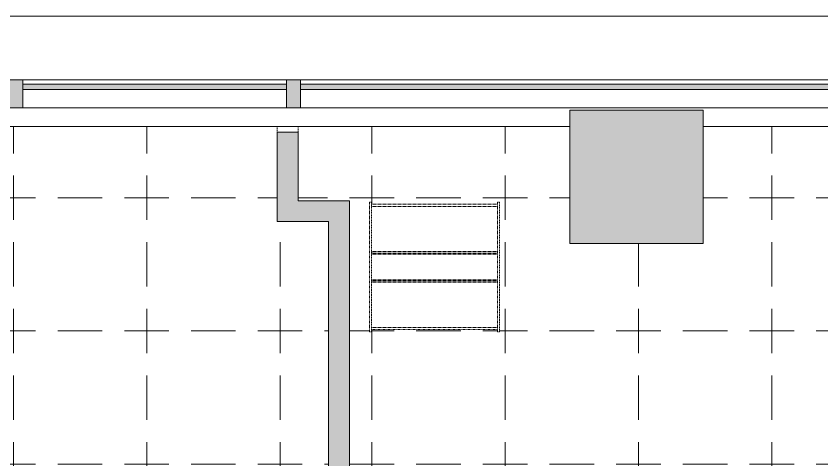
# Model space of a CAD drawing. Header units: inches. Extents: x 741 to 3125, y 9 to 2134.
# Drawn here: x 2017.6 to 2162.7, y 2053.9 to 2133.9 of the extents above; entities that cross this region are included whole.
import ezdxf

# ---------------------------------------------------------------- set-up
doc = ezdxf.new("R2010")
doc.units = ezdxf.units.IN
doc.header["$MEASUREMENT"] = 0
doc.linetypes.add('Demolished', pattern=[0.1875, 0.125, -0.0625])
for name, color, linetype, lineweight in [('A-CLNG', 13, 'Demolished', 9), ('A-CLNG-PATT', 13, 'Demolished', 9), ('A-GLAZ-CURT', 52, 'Continuous', 13), ('A-GLAZ-CWMG', 51, 'Continuous', 13), ('A-WALL', 113, 'Continuous', 13), ('A-WALL-PATT', 111, 'Continuous', 13), ('E-LITE-EQPM', 33, 'Demolished', 9), ('I-WALL', 2, 'Continuous', 13)]:
    doc.layers.add(name, color=color, linetype=linetype, lineweight=lineweight)

# ---------------------------------------------------------------- blocks, each defined once
blk = doc.blocks.new('System Panel - Glazed-7148733-Level XX  RCP DEMO')
at = {"layer": 'A-GLAZ-CURT', "lineweight": 9}
blk.add_hatch(color=7, dxfattribs=at).paths.add_polyline_path([(23.75, 0.75), (23.75, 1.75), (-23.75, 1.75), (-23.75, 0.75)], flags=0)
at = {"layer": 'A-GLAZ-CURT', "color": 8, "lineweight": 20}
for p, q in [((-23.75, 0.75), (-23.75, 1.75)), ((-23.75, 1.75), (23.75, 1.75)), ((23.75, 1.75), (23.75, 0.75)), ((23.75, 0.75), (-23.75, 0.75))]:
    blk.add_line(p, q, dxfattribs=at)
blk = doc.blocks.new('System Panel - Glazed-7148734-Level XX  RCP DEMO')
at = {"layer": 'A-GLAZ-CURT', "lineweight": 9}
blk.add_hatch(color=7, dxfattribs=at).paths.add_polyline_path([(11.22, 0.75), (61.25, 0.75), (61.25, 1.75), (-61.25, 1.75), (-61.25, 0.75), (3.59, 0.75)], flags=0)
at = {"layer": 'A-GLAZ-CURT', "color": 8, "lineweight": 20}
for p, q in [((-61.25, 0.75), (-61.25, 1.75)), ((-61.25, 1.75), (61.25, 1.75)), ((61.25, 1.75), (61.25, 0.75)), ((61.25, 0.75), (-61.25, 0.75))]:
    blk.add_line(p, q, dxfattribs=at)
blk = doc.blocks.new('Rectangular Mullion - 2_5_ x 5_ rectangular-7148713-Level XX  RCP DEMO')
at = {"layer": 'A-GLAZ-CWMG', "lineweight": 9}
blk.add_hatch(color=7, dxfattribs=at).paths.add_polyline_path([(-1.25, 2.5), (1.25, 2.5), (1.25, -2.5), (-1.25, -2.5), (-1.25, -0.75)], flags=0)
at = {"layer": 'A-GLAZ-CWMG', "color": 8, "lineweight": 20}
for p, q in [((1.25, 2.5), (-1.25, 2.5)), ((-1.25, 2.5), (-1.25, -2.5)), ((1.25, -2.5), (1.25, 2.5)), ((-1.25, -2.5), (1.25, -2.5))]:
    blk.add_line(p, q, dxfattribs=at)
blk = doc.blocks.new('Rectangular Mullion - 2_5_ x 5_ rectangular-7148725-Level XX  RCP DEMO')
at = {"layer": 'A-GLAZ-CWMG', "lineweight": 9}
for p, q in [((1132.05, 2122.36), (1179.55, 2122.36)), ((1132.05, 2117.36), (1179.55, 2117.36))]:
    blk.add_line(p, q, dxfattribs=at)
blk = doc.blocks.new('Rectangular Mullion - 2_5_ x 5_ rectangular-7148726-Level XX  RCP DEMO')
at = {"layer": 'A-GLAZ-CWMG', "lineweight": 9}
for p, q in [((1506.3, 2122.36), (1628.8, 2122.36)), ((1506.3, 2117.36), (1628.8, 2117.36))]:
    blk.add_line(p, q, dxfattribs=at)
blk = doc.blocks.new('L-Recessed-Axis-Day-Acrylic - 2 x 2-V11-Level XX  RCP DEMO')
at = {"layer": 'E-LITE-EQPM', "color": 7}
for p, q in [((-11.7, 11.7), (-11.34, 11.7)), ((-11.7, 11.64), (-11.7, 11.7)), ((-11.7, 11.7), (-11.7, 11.64)), ((-11.7, 11.64), (-11.7, -11.64)), ((-11.34, 11.64), (-11.34, 11.7)), ((-11.34, 11.7), (-11.34, 11.64)), ((-11.34, -11.64), (-11.34, 11.64)), ((11.34, 11.7), (11.7, 11.7)), ((11.34, 11.64), (11.34, 11.7)), ((11.34, 11.7), (11.34, 11.64)), ((11.34, 11.64), (11.34, -11.64)), ((11.7, 11.64), (11.7, 11.7)), ((11.7, 11.7), (11.7, 11.64)), ((11.7, -11.64), (11.7, 11.64)), ((-11.34, 11.28), (11.34, 11.28)), ((-11.34, 10.88), (11.34, 10.88)), ((-11.34, 2.76), (11.34, 2.76)), ((-11.34, 2.47), (11.34, 2.47)), ((-11.34, 2.43), (11.34, 2.43)), ((-11.34, 2.29), (11.34, 2.29)), ((-11.34, -2.29), (11.34, -2.29)), ((-11.34, -2.43), (11.34, -2.43)), ((-11.34, -2.47), (11.34, -2.47)), ((-11.34, -2.76), (11.34, -2.76)), ((-11.34, -10.88), (11.34, -10.88)), ((11.34, -11.28), (-11.34, -11.28)), ((-11.7, -11.64), (-11.7, -11.7)), ((-11.7, -11.7), (-11.7, -11.64)), ((-11.34, -11.7), (-11.7, -11.7)), ((-11.34, -11.64), (-11.34, -11.7)), ((-11.34, -11.7), (-11.34, -11.64)), ((11.34, -11.64), (11.34, -11.7)), ((11.34, -11.7), (11.34, -11.64)), ((11.7, -11.7), (11.34, -11.7)), ((11.7, -11.64), (11.7, -11.7)), ((11.7, -11.7), (11.7, -11.64))]:
    blk.add_line(p, q, dxfattribs=at)

msp = doc.modelspace()

# ---------------------------------------------------------------- hatches: boundary and pattern name
at = {"layer": 'A-CLNG-PATT', "lineweight": 13}
h = msp.add_hatch(dxfattribs=at)
h.set_pattern_fill('FP_18', color=10, style=0, pattern_type=2)
h.set_pattern_definition([(0, (2017.126, 2053.112), (24, -24), [4, -4, 8, -4, -4]), (0, (2017.126, 2053.112), (24, -24), [-20, 4, 0]), (270, (2017.126, 2053.112), (-24, -24), [4, -4, 8, -4, -4]), (270, (2017.126, 2053.112), (-24, -24), [-20, 4, 0])])
h.paths.add_polyline_path([(1960.38, 1992.24), (2030.63, 1992.24), (2030.63, 1992.99), (2066.31, 1992.99), (2041.82, 2017.48), (2042.8, 2018.45), (2068.25, 1992.99), (2069.88, 1992.99), (2069.88, 1992.24), (2073.88, 1992.24), (2073.88, 2096.86), (2064.63, 2096.86), (2064.63, 2113.98), (1979.63, 2113.98), (1979.63, 2094.98), (1979.5, 2094.98), (1979.5, 2094.86), (1960.38, 2094.86), (1960.38, 1992.67)], flags=0)
h.paths.add_polyline_path([(2003.96, 2029.41), (1993.11, 2029.41), (1993.11, 2029.77), (1993.47, 2029.77), (1993.47, 2076.45), (1993.11, 2076.45), (1993.11, 2076.81), (2016.39, 2076.81), (2016.39, 2076.45), (2016.03, 2076.45), (2016.03, 2029.77), (2016.39, 2029.77), (2016.39, 2029.41), (2003.98, 2029.41)], flags=0)
h.paths.add_polyline_path([(2007.23, 2029.77), (2007.51, 2029.77), (2007.51, 2076.45), (2007.23, 2076.45), (2007.23, 2035.47)], flags=0)
h.paths.add_polyline_path([(2002.28, 2029.77), (2002.28, 2076.45), (2001.99, 2076.45), (2001.99, 2029.77)], flags=0)
h = msp.add_hatch(dxfattribs=at)
h.set_pattern_fill('FP_19', color=10, style=0, pattern_type=2)
h.set_pattern_definition([(0, (2153.632, 2053.112), (24, -24), [4, -4, 8, -4, -4]), (0, (2153.632, 2053.112), (24, -24), [-20, 4, 0]), (270, (2153.632, 2053.112), (-24, -24), [4, -4, 8, -4, -4]), (270, (2153.632, 2053.112), (-24, -24), [-20, 4, 0])])
h.paths.add_polyline_path([(2197.14, 1992.24), (2197.14, 1992.99), (2233.39, 1992.99), (2233.39, 2028.99), (2234.76, 2028.99), (2234.76, 1992.99), (2236.39, 1992.99), (2236.39, 1992.24), (2238.89, 1992.24), (2238.89, 2113.98), (2141.28, 2113.98), (2141.28, 2092.92), (2117.28, 2092.92), (2117.28, 2113.98), (2068.38, 2113.98), (2068.38, 2100.61), (2077.63, 2100.61), (2077.63, 1992.24), (2181.36, 1992.24)], flags=0)
h.paths.add_polyline_path([(2201.24, 2005.28), (2201.24, 2028.56), (2201.6, 2028.56), (2201.6, 2028.2), (2224.28, 2028.2), (2224.28, 2028.56), (2224.64, 2028.56), (2224.64, 2005.28), (2224.28, 2005.28), (2224.28, 2005.64), (2201.6, 2005.64), (2201.6, 2005.28)], flags=0)
h.paths.add_polyline_path([(2104.28, 2005.28), (2104.28, 2005.64), (2081.6, 2005.64), (2081.6, 2005.28), (2081.24, 2005.28), (2081.24, 2028.56), (2081.6, 2028.56), (2081.6, 2028.2), (2104.28, 2028.2), (2104.28, 2028.56), (2104.64, 2028.56), (2104.64, 2005.28)], flags=0)
h.paths.add_polyline_path([(2217.64, 2014.16), (2224.28, 2014.16), (2224.28, 2014.44), (2201.6, 2014.44), (2201.6, 2014.16), (2205.69, 2014.16)], flags=0)
h.paths.add_polyline_path([(2091.48, 2014.16), (2104.28, 2014.16), (2104.28, 2014.44), (2081.6, 2014.44), (2081.6, 2014.16), (2086.26, 2014.16)], flags=0)
h.paths.add_polyline_path([(2224.28, 2019.39), (2224.28, 2019.68), (2201.6, 2019.68), (2201.6, 2019.39), (2212.57, 2019.39)], flags=0)
h.paths.add_polyline_path([(2104.28, 2019.39), (2104.28, 2019.68), (2081.6, 2019.68), (2081.6, 2019.39), (2094.79, 2019.39)], flags=0)
h.paths.add_polyline_path([(2081.6, 2077.03), (2081.24, 2077.03), (2081.24, 2100.31), (2081.6, 2100.31), (2081.6, 2099.95), (2104.28, 2099.95), (2104.28, 2100.31), (2104.64, 2100.31), (2104.64, 2077.03), (2104.28, 2077.03), (2104.28, 2077.39), (2081.6, 2077.39)], flags=0)
h.paths.add_polyline_path([(2224.28, 2077.78), (2224.28, 2078.14), (2201.6, 2078.14), (2201.6, 2077.78), (2201.24, 2077.78), (2201.24, 2101.06), (2201.6, 2101.06), (2201.6, 2100.7), (2224.28, 2100.7), (2224.28, 2101.06), (2224.64, 2101.06), (2224.64, 2077.78)], flags=0)
h.paths.add_polyline_path([(2104.28, 2085.91), (2104.28, 2086.19), (2081.6, 2086.19), (2081.6, 2085.91), (2084.01, 2085.91)], flags=0)
h.paths.add_polyline_path([(2201.6, 2086.66), (2224.28, 2086.66), (2224.28, 2086.94), (2201.6, 2086.94)], flags=0)
h.paths.add_polyline_path([(2084.01, 2091.14), (2104.28, 2091.14), (2104.28, 2091.43), (2081.6, 2091.43), (2081.6, 2091.14)], flags=0)
h.paths.add_polyline_path([(2201.6, 2091.89), (2224.28, 2091.89), (2224.28, 2092.18), (2201.6, 2092.18)], flags=0)
at = {"layer": 'A-WALL'}
msp.add_hatch(color=250, dxfattribs=at).paths.add_polyline_path([(2141.28, 2092.92), (2141.28, 2116.92), (2117.28, 2116.92), (2117.28, 2092.92)], flags=0)
at = {"layer": 'A-WALL-PATT', "lineweight": 9}
for points in [[(2068.38, 2096.86), (2068.38, 2112.92), (2064.63, 2112.92), (2064.63, 2096.86)], [(2071.84, 2096.86), (2077.63, 2096.86), (2077.63, 2100.61), (2068.38, 2100.61), (2068.38, 2096.86)], [(2073.88, 1992.24), (2077.63, 1992.24), (2077.63, 2096.86), (2073.88, 2096.86), (2073.88, 1992.67)]]:
    msp.add_hatch(color=7, dxfattribs=at).paths.add_polyline_path(points, flags=0)

# ---------------------------------------------------------------- linework, layer by layer
at = {"layer": 'A-CLNG', "color": 7}
for p, q in [((2064.63, 2113.98), (2064.63, 2112.92)), ((2068.38, 2112.92), (2068.38, 2113.98))]:
    msp.add_line(p, q, dxfattribs=at)
at = {"layer": 'A-WALL', "lineweight": 9}
for p, q in [((2765.82, 2133.85), (1646.2, 2133.85)), ((1817.42, 2113.98), (2117.28, 2113.98)), ((2141.28, 2113.98), (2387.76, 2113.98))]:
    msp.add_line(p, q, dxfattribs=at)
at = {"layer": 'A-WALL', "color": 8, "lineweight": 20}
for p, q in [((2117.28, 2116.92), (2141.28, 2116.92)), ((2117.28, 2092.92), (2117.28, 2116.92)), ((2141.28, 2116.92), (2141.28, 2092.92)), ((2141.28, 2092.92), (2117.28, 2092.92))]:
    msp.add_line(p, q, dxfattribs=at)
at = {"layer": 'I-WALL', "color": 8, "lineweight": 20}
for p, q in [((2064.63, 2096.86), (2064.63, 2112.92)), ((2064.63, 2112.92), (2068.38, 2112.92)), ((2068.38, 2112.92), (2068.38, 2100.61)), ((2068.38, 2100.61), (2077.63, 2100.61)), ((2077.63, 2100.61), (2077.63, 1992.24)), ((2073.88, 2096.86), (2064.63, 2096.86)), ((2073.88, 1992.24), (2073.88, 2096.86))]:
    msp.add_line(p, q, dxfattribs=at)

# ---------------------------------------------------------------- block references
at = {"layer": 'A-GLAZ-CURT', "lineweight": 9}
for name, p in [('System Panel - Glazed-7148733-Level XX  RCP DEMO', (2042.57, 2119.86)), ('System Panel - Glazed-7148734-Level XX  RCP DEMO', (2130.07, 2119.86))]:
    msp.add_blockref(name, p, dxfattribs=at)
at = {"layer": 'A-GLAZ-CWMG', "lineweight": 9, "extrusion": (0, 0, -1), "rotation": 180}
for p in [(-2017.57, 2119.86), (-2067.57, 2119.86)]:
    msp.add_blockref('Rectangular Mullion - 2_5_ x 5_ rectangular-7148713-Level XX  RCP DEMO', p, dxfattribs=at)
at = {"layer": 'A-GLAZ-CWMG', "lineweight": 9}
for name, p in [('Rectangular Mullion - 2_5_ x 5_ rectangular-7148725-Level XX  RCP DEMO', (886.77, 0)), ('Rectangular Mullion - 2_5_ x 5_ rectangular-7148726-Level XX  RCP DEMO', (562.52, 0))]:
    msp.add_blockref(name, p, dxfattribs=at)
at = {"layer": 'E-LITE-EQPM', "color": 7}
msp.add_blockref('L-Recessed-Axis-Day-Acrylic - 2 x 2-V11-Level XX  RCP DEMO', (2092.94, 2088.67), dxfattribs=at)

doc.saveas('drawing.dxf')
